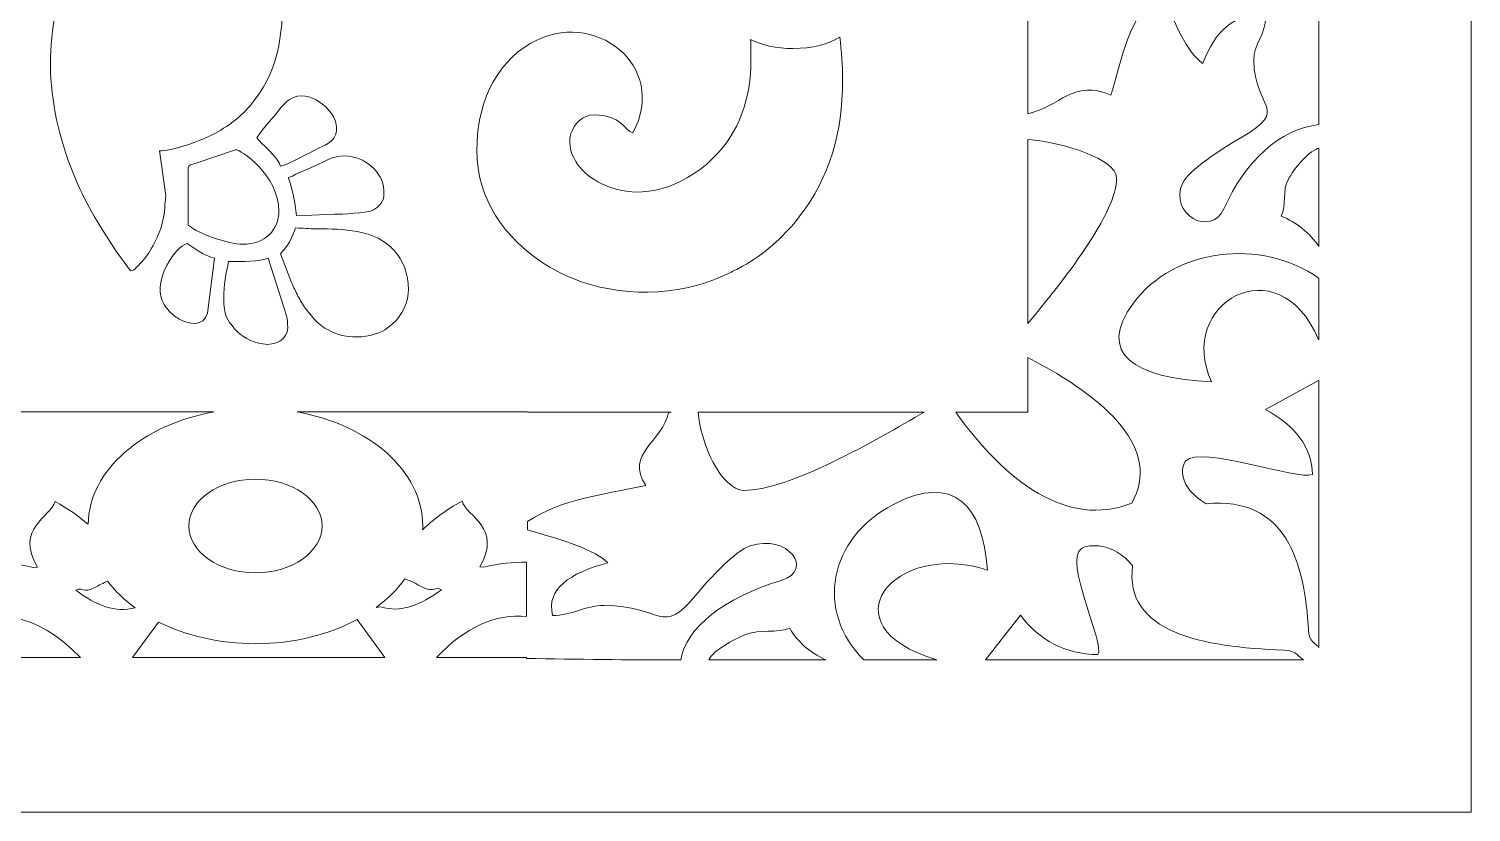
# Model space of a CAD drawing. Header units: centimetres. Extents: x -11.7 to 11.7, y -11.4 to 11.4.
# Drawn here: x 6.33 to 11.73, y -11.38 to -8.45 of the extents above; entities that cross this region are included whole.
import ezdxf

# ---------------------------------------------------------------- set-up
doc = ezdxf.new("R2010")
doc.units = ezdxf.units.CM
doc.header["$MEASUREMENT"] = 0
doc.layers.add('Layer 1', color=7, linetype='Continuous')

msp = doc.modelspace()

# ---------------------------------------------------------------- linework, layer by layer
at = {"layer": 'Layer 1', "lineweight": 9}
for points, knots in [([(0.34511, 11.38151), (0.34511, 11.38151), (11.72662, 11.38151), (11.72662, 11.38151), (11.72662, 11.38151), (11.72662, 11.38151), (11.72662, 11.38151), (11.72662, 11.38151), (11.72662, -11.38151), (11.72662, -11.38151), (11.72662, -11.38151), (11.72662, -11.38151), (11.72662, -11.38151), (11.72662, -11.38151), (0.34511, -11.38151), (0.34511, -11.38151), (0.34511, -11.38151), (0.34511, -11.38151), (0.34511, -11.38151), (0.34511, -11.38151), (0.34511, 11.38151), (0.34511, 11.38151)], [0, 0, 0, 0, 0.1428571, 0.1428571, 0.1428571, 0.2857143, 0.2857143, 0.2857143, 0.4285714, 0.4285714, 0.4285714, 0.5714286, 0.5714286, 0.5714286, 0.7142857, 0.7142857, 0.7142857, 0.8571429, 0.8571429, 0.8571429, 1, 1, 1, 1]), ([(6.82287, -8.90829), (6.87473, -8.90829), (6.98284, -8.86876), (7.02944, -8.84315), (7.02944, -8.84315), (7.02944, -8.84315), (7.02944, -8.84315), (7.09139, -8.80911), (7.13506, -8.77435), (7.17683, -8.72039), (7.17683, -8.72039), (7.17683, -8.72039), (7.17683, -8.72039), (7.27738, -8.59053), (7.28415, -8.44747), (7.28415, -8.29233), (7.28415, -8.29233), (7.28415, -8.29233), (7.28415, -8.29233), (7.27264, -8.29986), (7.26042, -8.31375), (7.24744, -8.32396), (7.24744, -8.32396), (7.24743, -8.32396), (7.24743, -8.32396), (7.13152, -8.41508), (7.05924, -8.40535), (6.92516, -8.33067), (6.92516, -8.33067), (6.92516, -8.33067), (6.92516, -8.33067), (6.84606, -8.28658), (6.75438, -8.23014), (6.66398, -8.30765), (6.66398, -8.30765), (6.66398, -8.30765), (6.66398, -8.30765), (6.64162, -8.32685), (6.60747, -8.36583), (6.6021, -8.36932), (6.6021, -8.36932), (6.6021, -8.36932), (6.6021, -8.36932), (6.6021, -8.26581), (6.69876, -8.13734), (6.76608, -8.0638), (6.76608, -8.0638), (6.76608, -8.0638), (6.76608, -8.0638), (6.77059, -8.0589), (6.77297, -8.05733), (6.77722, -8.0522), (6.77722, -8.0522), (6.77722, -8.0522), (6.77722, -8.0522), (6.81036, -8.01216), (6.87432, -7.94915), (6.89865, -7.91378), (6.89865, -7.91378), (6.89865, -7.91378), (6.89865, -7.91378), (6.8915, -7.90059), (6.80204, -7.75487), (6.78992, -7.74695), (6.78992, -7.74695), (6.78991, -7.74696), (6.78991, -7.74696), (6.78013, -7.75334), (6.77953, -7.75534), (6.77204, -7.76484), (6.77204, -7.76484), (6.77204, -7.76485), (6.77204, -7.76485), (6.75269, -7.78947), (6.71451, -7.82859), (6.68542, -7.86657), (6.68542, -7.86657), (6.68542, -7.86657), (6.68542, -7.86657), (6.67343, -7.88225), (6.6638, -7.89556), (6.65203, -7.91105), (6.65203, -7.91105), (6.65203, -7.91105), (6.65203, -7.91105), (6.60859, -7.96829), (6.55302, -8.0571), (6.52399, -8.12323), (6.52399, -8.12323), (6.52399, -8.12323), (6.52399, -8.12323), (6.52398, -8.12323), (6.48913, -8.20155), (6.48913, -8.20155), (6.48913, -8.20155), (6.48913, -8.20155), (6.48913, -8.20155), (6.3792, -8.47588), (6.39591, -8.75187), (6.51124, -9.01921), (6.51124, -9.01921), (6.51124, -9.01921), (6.51124, -9.01921), (6.55025, -9.10961), (6.60183, -9.19638), (6.65747, -9.27786), (6.65747, -9.27786), (6.65747, -9.27786), (6.65747, -9.27786), (6.65747, -9.27786), (6.71415, -9.35742), (6.71415, -9.35742), (6.71415, -9.35742), (6.71415, -9.35742), (6.71415, -9.35742), (6.72779, -9.35632), (6.72794, -9.35242), (6.73643, -9.34383), (6.73643, -9.34383), (6.73643, -9.34383), (6.73643, -9.34383), (6.75544, -9.32465), (6.77334, -9.30508), (6.78769, -9.28146), (6.78769, -9.28146), (6.78769, -9.28146), (6.78769, -9.28146), (6.81766, -9.23223), (6.84174, -9.17314), (6.84261, -9.11038), (6.84261, -9.11038), (6.84261, -9.11038), (6.84261, -9.11038), (6.84289, -9.09275), (6.84614, -9.09069), (6.84614, -9.07511), (6.84614, -9.07511), (6.84614, -9.07511), (6.84614, -9.07511), (6.84614, -9.07511), (6.82287, -8.90829), (6.82287, -8.90829)], [0, 0, 0, 0, 0.0212766, 0.0212766, 0.0212766, 0.0425532, 0.0425532, 0.0425532, 0.0638298, 0.0638298, 0.0638298, 0.0851064, 0.0851064, 0.0851064, 0.106383, 0.106383, 0.106383, 0.1276596, 0.1276596, 0.1276596, 0.1489362, 0.1489362, 0.1489362, 0.1702128, 0.1702128, 0.1702128, 0.1914894, 0.1914894, 0.1914894, 0.212766, 0.212766, 0.212766, 0.2340426, 0.2340426, 0.2340426, 0.2553191, 0.2553191, 0.2553191, 0.2765957, 0.2765957, 0.2765957, 0.2978723, 0.2978723, 0.2978723, 0.3191489, 0.3191489, 0.3191489, 0.3404255, 0.3404255, 0.3404255, 0.3617021, 0.3617021, 0.3617021, 0.3829787, 0.3829787, 0.3829787, 0.4042553, 0.4042553, 0.4042553, 0.4255319, 0.4255319, 0.4255319, 0.4468085, 0.4468085, 0.4468085, 0.4680851, 0.4680851, 0.4680851, 0.4893617, 0.4893617, 0.4893617, 0.5106383, 0.5106383, 0.5106383, 0.5319149, 0.5319149, 0.5319149, 0.5531915, 0.5531915, 0.5531915, 0.5744681, 0.5744681, 0.5744681, 0.5957447, 0.5957447, 0.5957447, 0.6170213, 0.6170213, 0.6170213, 0.6382979, 0.6382979, 0.6382979, 0.6595745, 0.6595745, 0.6595745, 0.6808511, 0.6808511, 0.6808511, 0.7021277, 0.7021277, 0.7021277, 0.7234043, 0.7234043, 0.7234043, 0.7446809, 0.7446809, 0.7446809, 0.7659574, 0.7659574, 0.7659574, 0.787234, 0.787234, 0.787234, 0.8085106, 0.8085106, 0.8085106, 0.8297872, 0.8297872, 0.8297872, 0.8510638, 0.8510638, 0.8510638, 0.8723404, 0.8723404, 0.8723404, 0.893617, 0.893617, 0.893617, 0.9148936, 0.9148936, 0.9148936, 0.9361702, 0.9361702, 0.9361702, 0.9574468, 0.9574468, 0.9574468, 0.9787234, 0.9787234, 0.9787234, 1, 1, 1, 1]), ([(11.15754, -8.28155), (11.15754, -8.28155), (11.15754, -8.81002), (11.15754, -8.81002), (11.15754, -8.81002), (11.15754, -8.81002), (11.15754, -8.81002), (11.01134, -8.82764), (10.88218, -8.94474), (10.80246, -9.12515), (10.80246, -9.12515), (10.80245, -9.12515), (10.80245, -9.12515), (10.75501, -9.2325), (10.59385, -9.14535), (10.64814, -9.02795), (10.64814, -9.02795), (10.64814, -9.02795), (10.64814, -9.02795), (10.66979, -8.98114), (10.7934, -8.90126), (10.86938, -8.85678), (10.86938, -8.85678), (10.86938, -8.85678), (10.86938, -8.85678), (11.05282, -8.74938), (10.91538, -8.75396), (10.91407, -8.56992), (10.91407, -8.56992), (10.91407, -8.56992), (10.91407, -8.56992), (10.91363, -8.50829), (10.95921, -8.46983), (10.95876, -8.40819), (10.95876, -8.40819), (10.95876, -8.40819), (10.95876, -8.40819), (10.83914, -8.38793), (10.77124, -8.46081), (10.72336, -8.5812), (10.72336, -8.5812), (10.72336, -8.5812), (10.72336, -8.5812), (10.66525, -8.54157), (10.6152, -8.42799), (10.56655, -8.30155), (10.56655, -8.30155), (10.56655, -8.30155), (10.56655, -8.30155), (10.44143, -8.42058), (10.4245, -8.54921), (10.37965, -8.7003), (10.37965, -8.7003), (10.37965, -8.7003), (10.37965, -8.7003), (10.24064, -8.63783), (10.18957, -8.74363), (10.06893, -8.76943), (10.06893, -8.76943), (10.06893, -8.76943), (10.06893, -8.76943), (10.06893, -8.76943), (10.06893, -8.2844), (10.06893, -8.2844), (10.06893, -8.2844), (10.06893, -8.2844), (10.06893, -8.2844), (10.06893, -8.2844), (10.06768, -8.2844), (10.06768, -8.2844), (10.06768, -8.2844), (10.06768, -8.2844), (10.06768, -8.2844), (10.06768, -8.2844), (10.06768, -8.049), (10.06768, -8.049), (10.06768, -8.049), (10.06768, -8.049), (10.06768, -8.049), (10.34565, -8.01107), (10.50266, -8.09401), (10.5764, -8.26016), (10.5764, -8.26016), (10.5764, -8.26016), (10.5764, -8.26016), (10.6263, -8.25661), (10.65867, -8.18178), (10.65783, -8.07069), (10.65783, -8.07069), (10.65783, -8.07069), (10.65783, -8.07069), (10.65746, -8.02256), (10.78129, -8.06324), (10.80953, -8.07135), (10.80953, -8.07135), (10.80953, -8.07135), (10.80953, -8.07135), (10.88588, -8.09327), (10.9513, -8.11637), (10.98698, -8.0619), (10.98698, -8.0619), (10.98698, -8.0619), (10.98698, -8.0619), (10.99313, -8.05251), (10.96851, -8.03207), (10.93086, -7.99859), (10.93086, -7.99859), (10.93086, -7.99859), (10.93086, -7.99859), (10.92177, -7.99051), (10.79441, -7.85669), (10.81173, -7.85391), (10.81173, -7.85391), (10.81173, -7.85391), (10.81173, -7.85391), (10.81884, -7.85277), (10.86504, -7.84657), (10.87197, -7.84529), (10.87197, -7.84529), (10.87197, -7.84529), (10.87197, -7.84529), (10.98349, -7.8247), (11.08416, -7.78428), (11.15629, -7.72623), (11.15629, -7.72623), (11.15629, -7.72623), (11.15629, -7.72623), (11.15629, -7.72623), (11.15629, -8.28155), (11.15629, -8.28155), (11.15629, -8.28155), (11.15629, -8.28155), (11.15629, -8.28155), (11.15629, -8.28155), (11.15754, -8.28155), (11.15754, -8.28155)], [0, 0, 0, 0, 0.0222222, 0.0222222, 0.0222222, 0.0444444, 0.0444444, 0.0444444, 0.0666667, 0.0666667, 0.0666667, 0.0888889, 0.0888889, 0.0888889, 0.1111111, 0.1111111, 0.1111111, 0.1333333, 0.1333333, 0.1333333, 0.1555556, 0.1555556, 0.1555556, 0.1777778, 0.1777778, 0.1777778, 0.2, 0.2, 0.2, 0.2222222, 0.2222222, 0.2222222, 0.2444444, 0.2444444, 0.2444444, 0.2666667, 0.2666667, 0.2666667, 0.2888889, 0.2888889, 0.2888889, 0.3111111, 0.3111111, 0.3111111, 0.3333333, 0.3333333, 0.3333333, 0.3555556, 0.3555556, 0.3555556, 0.3777778, 0.3777778, 0.3777778, 0.4, 0.4, 0.4, 0.4222222, 0.4222222, 0.4222222, 0.4444444, 0.4444444, 0.4444444, 0.4666667, 0.4666667, 0.4666667, 0.4888889, 0.4888889, 0.4888889, 0.5111111, 0.5111111, 0.5111111, 0.5333333, 0.5333333, 0.5333333, 0.5555556, 0.5555556, 0.5555556, 0.5777778, 0.5777778, 0.5777778, 0.6, 0.6, 0.6, 0.6222222, 0.6222222, 0.6222222, 0.6444444, 0.6444444, 0.6444444, 0.6666667, 0.6666667, 0.6666667, 0.6888889, 0.6888889, 0.6888889, 0.7111111, 0.7111111, 0.7111111, 0.7333333, 0.7333333, 0.7333333, 0.7555556, 0.7555556, 0.7555556, 0.7777778, 0.7777778, 0.7777778, 0.8, 0.8, 0.8, 0.8222222, 0.8222222, 0.8222222, 0.8444444, 0.8444444, 0.8444444, 0.8666667, 0.8666667, 0.8666667, 0.8888889, 0.8888889, 0.8888889, 0.9111111, 0.9111111, 0.9111111, 0.9333333, 0.9333333, 0.9333333, 0.9555556, 0.9555556, 0.9555556, 0.9777778, 0.9777778, 0.9777778, 1, 1, 1, 1]), ([(9.37638, -8.64523), (9.37638, -8.5895), (9.37287, -8.53527), (9.36603, -8.48245), (9.36603, -8.48245), (9.36603, -8.48245), (9.36603, -8.48245), (9.32589, -8.50862), (9.26246, -8.52551), (9.19107, -8.52551), (9.19107, -8.52551), (9.19107, -8.52551), (9.19107, -8.52551), (9.1289, -8.52551), (9.07276, -8.5127), (9.03279, -8.49211), (9.03279, -8.49211), (9.03279, -8.49211), (9.03279, -8.49211), (9.03348, -8.51532), (9.03371, -8.54029), (9.03371, -8.56822), (9.03371, -8.56822), (9.03371, -8.56823), (9.03371, -8.56823), (9.03371, -8.71008), (8.99126, -8.8395), (8.89286, -8.93476), (8.89286, -8.93476), (8.89285, -8.93476), (8.89285, -8.93476), (8.88295, -8.94441), (8.87334, -8.95511), (8.86288, -8.9633), (8.86288, -8.9633), (8.86288, -8.9633), (8.86288, -8.9633), (8.74966, -9.05209), (8.61162, -9.09699), (8.47356, -9.03022), (8.47356, -9.03022), (8.47356, -9.03022), (8.47356, -9.03022), (8.443, -9.01542), (8.40578, -8.98742), (8.38721, -8.96032), (8.38721, -8.96032), (8.3872, -8.96032), (8.3872, -8.96032), (8.36658, -8.93018), (8.34673, -8.88831), (8.361, -8.84357), (8.361, -8.84357), (8.361, -8.84357), (8.361, -8.84357), (8.37244, -8.80777), (8.40473, -8.77355), (8.44722, -8.77355), (8.44722, -8.77355), (8.44722, -8.77355), (8.44722, -8.77355), (8.5518, -8.77355), (8.56, -8.83255), (8.5922, -8.84092), (8.5922, -8.84092), (8.5922, -8.84092), (8.5922, -8.84092), (8.72852, -8.59014), (8.446, -8.37057), (8.21137, -8.5054), (8.21137, -8.5054), (8.21136, -8.5054), (8.21136, -8.5054), (8.06849, -8.58753), (8.00901, -8.74566), (8.00901, -8.90508), (8.00901, -8.90508), (8.00901, -8.90508), (8.00901, -8.90508), (8.00901, -9.09037), (8.11378, -9.23284), (8.25674, -9.32795), (8.25674, -9.32795), (8.25674, -9.32796), (8.25674, -9.32796), (8.28895, -9.34937), (8.32772, -9.36921), (8.36621, -9.38496), (8.36621, -9.38496), (8.36621, -9.38496), (8.36621, -9.38496), (8.54241, -9.45705), (8.75873, -9.45355), (8.93049, -9.37562), (8.93049, -9.37562), (8.93049, -9.37562), (8.93049, -9.37562), (8.95024, -9.36667), (8.96918, -9.35718), (8.98762, -9.34784), (8.98762, -9.34784), (8.98762, -9.34784), (8.98762, -9.34784), (9.0689, -9.30673), (9.13867, -9.24411), (9.19746, -9.17679), (9.19746, -9.17679), (9.19746, -9.17679), (9.19746, -9.17679), (9.20438, -9.16889), (9.20937, -9.16142), (9.21587, -9.15302), (9.21587, -9.15302), (9.21587, -9.15302), (9.21587, -9.15302), (9.329, -9.00632), (9.37638, -8.84066), (9.37638, -8.64523)], [0, 0, 0, 0, 0.025641, 0.025641, 0.025641, 0.0512821, 0.0512821, 0.0512821, 0.0769231, 0.0769231, 0.0769231, 0.1025641, 0.1025641, 0.1025641, 0.1282051, 0.1282051, 0.1282051, 0.1538462, 0.1538462, 0.1538462, 0.1794872, 0.1794872, 0.1794872, 0.2051282, 0.2051282, 0.2051282, 0.2307692, 0.2307692, 0.2307692, 0.2564103, 0.2564103, 0.2564103, 0.2820513, 0.2820513, 0.2820513, 0.3076923, 0.3076923, 0.3076923, 0.3333333, 0.3333333, 0.3333333, 0.3589744, 0.3589744, 0.3589744, 0.3846154, 0.3846154, 0.3846154, 0.4102564, 0.4102564, 0.4102564, 0.4358974, 0.4358974, 0.4358974, 0.4615385, 0.4615385, 0.4615385, 0.4871795, 0.4871795, 0.4871795, 0.5128205, 0.5128205, 0.5128205, 0.5384615, 0.5384615, 0.5384615, 0.5641026, 0.5641026, 0.5641026, 0.5897436, 0.5897436, 0.5897436, 0.6153846, 0.6153846, 0.6153846, 0.6410256, 0.6410256, 0.6410256, 0.6666667, 0.6666667, 0.6666667, 0.6923077, 0.6923077, 0.6923077, 0.7179487, 0.7179487, 0.7179487, 0.7435897, 0.7435897, 0.7435897, 0.7692308, 0.7692308, 0.7692308, 0.7948718, 0.7948718, 0.7948718, 0.8205128, 0.8205128, 0.8205128, 0.8461538, 0.8461538, 0.8461538, 0.8717949, 0.8717949, 0.8717949, 0.8974359, 0.8974359, 0.8974359, 0.9230769, 0.9230769, 0.9230769, 0.9487179, 0.9487179, 0.9487179, 0.974359, 0.974359, 0.974359, 1, 1, 1, 1]), ([(7.35469, -8.7027), (7.30687, -8.7027), (7.2882, -8.73405), (7.25862, -8.76962), (7.25862, -8.76962), (7.25861, -8.76962), (7.25861, -8.76962), (7.24681, -8.78385), (7.18974, -8.8485), (7.18659, -8.85989), (7.18659, -8.85989), (7.18659, -8.85989), (7.18659, -8.85989), (7.19841, -8.87703), (7.26783, -8.93345), (7.27556, -8.96576), (7.27556, -8.96576), (7.27556, -8.96576), (7.27556, -8.96576), (7.29443, -8.96424), (7.40241, -8.90557), (7.42822, -8.89305), (7.42822, -8.89305), (7.42822, -8.89305), (7.42822, -8.89305), (7.44823, -8.88336), (7.46249, -8.87859), (7.47406, -8.86068), (7.47406, -8.86068), (7.47406, -8.86068), (7.47406, -8.86068), (7.51714, -8.79404), (7.42228, -8.7027), (7.35463, -8.7027), (7.35463, -8.7027), (7.35463, -8.7027), (7.35463, -8.7027), (7.35463, -8.7027), (7.35469, -8.7027), (7.35469, -8.7027)], [0, 0, 0, 0, 0.0769231, 0.0769231, 0.0769231, 0.1538462, 0.1538462, 0.1538462, 0.2307692, 0.2307692, 0.2307692, 0.3076923, 0.3076923, 0.3076923, 0.3846154, 0.3846154, 0.3846154, 0.4615385, 0.4615385, 0.4615385, 0.5384615, 0.5384615, 0.5384615, 0.6153846, 0.6153846, 0.6153846, 0.6923077, 0.6923077, 0.6923077, 0.7692308, 0.7692308, 0.7692308, 0.8461538, 0.8461538, 0.8461538, 0.9230769, 0.9230769, 0.9230769, 1, 1, 1, 1]), ([(10.06893, -9.55394), (10.19505, -9.4029), (10.40568, -9.13824), (10.4008, -9.00844), (10.4008, -9.00844), (10.4008, -9.00844), (10.4008, -9.00844), (10.39821, -8.93952), (10.2054, -8.87655), (10.06893, -8.86633), (10.06893, -8.86633), (10.06893, -8.86633), (10.06893, -8.86633), (10.06893, -8.86633), (10.06893, -9.55394), (10.06893, -9.55394)], [0, 0, 0, 0, 0.2, 0.2, 0.2, 0.4, 0.4, 0.4, 0.6, 0.6, 0.6, 0.8, 0.8, 0.8, 1, 1, 1, 1]), ([(7.26902, -9.13259), (7.26902, -9.00081), (7.12541, -8.90056), (7.10619, -8.90404), (7.10619, -8.90404), (7.10619, -8.90404), (7.10619, -8.90404), (7.10619, -8.90404), (6.95553, -8.9557), (6.95553, -8.9557), (6.95553, -8.9557), (6.95553, -8.9557), (6.95553, -8.9557), (6.94515, -8.95892), (6.9296, -8.96082), (6.9296, -8.97218), (6.9296, -8.97218), (6.9296, -8.97218), (6.9296, -8.97218), (6.9296, -8.97218), (6.92963, -9.18071), (6.92963, -9.18071), (6.92963, -9.18071), (6.92963, -9.18071), (6.92963, -9.18071), (6.92963, -9.19005), (6.9312, -9.18619), (6.93604, -9.19049), (6.93604, -9.19049), (6.93604, -9.1905), (6.93604, -9.1905), (6.96328, -9.21482), (7.07968, -9.2577), (7.13387, -9.2577), (7.13387, -9.2577), (7.13387, -9.2577), (7.13387, -9.2577), (7.21711, -9.25771), (7.26898, -9.2047), (7.26898, -9.13259), (7.26898, -9.13259), (7.26898, -9.13259), (7.26898, -9.13259), (7.26898, -9.13259), (7.26902, -9.13259), (7.26902, -9.13259)], [0, 0, 0, 0, 0.0666667, 0.0666667, 0.0666667, 0.1333333, 0.1333333, 0.1333333, 0.2, 0.2, 0.2, 0.2666667, 0.2666667, 0.2666667, 0.3333333, 0.3333333, 0.3333333, 0.4, 0.4, 0.4, 0.4666667, 0.4666667, 0.4666667, 0.5333333, 0.5333333, 0.5333333, 0.6, 0.6, 0.6, 0.6666667, 0.6666667, 0.6666667, 0.7333333, 0.7333333, 0.7333333, 0.8, 0.8, 0.8, 0.8666667, 0.8666667, 0.8666667, 0.9333333, 0.9333333, 0.9333333, 1, 1, 1, 1]), ([(7.66109, -9.07805), (7.66109, -9.07805), (7.66109, -9.0556), (7.66109, -9.0556), (7.66109, -9.0556), (7.66109, -9.0556), (7.66109, -9.0556), (7.66109, -8.98873), (7.58754, -8.92727), (7.51609, -8.92727), (7.51609, -8.92727), (7.51608, -8.92727), (7.51608, -8.92727), (7.47006, -8.92727), (7.43909, -8.94876), (7.4073, -8.96252), (7.4073, -8.96252), (7.4073, -8.96252), (7.4073, -8.96252), (7.4073, -8.96252), (7.3327, -8.9957), (7.3327, -8.9957), (7.3327, -8.9957), (7.3327, -8.9957), (7.3327, -8.9957), (7.32205, -9.00055), (7.31673, -9.00486), (7.30521, -9.00747), (7.30521, -9.00747), (7.30521, -9.00747), (7.30521, -9.00747), (7.30644, -9.02129), (7.3275, -9.06568), (7.33487, -9.15184), (7.33487, -9.15184), (7.33487, -9.15184), (7.33487, -9.15184), (7.33487, -9.15184), (7.47661, -9.14544), (7.47661, -9.14544), (7.47661, -9.14544), (7.47661, -9.14544), (7.47661, -9.14544), (7.50322, -9.14564), (7.59677, -9.14001), (7.61498, -9.13263), (7.61498, -9.13263), (7.61498, -9.13263), (7.61498, -9.13263), (7.63347, -9.12516), (7.66105, -9.10174), (7.66105, -9.07805), (7.66105, -9.07805), (7.66105, -9.07805), (7.66105, -9.07805), (7.66105, -9.07805), (7.66109, -9.07805), (7.66109, -9.07805)], [0, 0, 0, 0, 0.0526316, 0.0526316, 0.0526316, 0.1052632, 0.1052632, 0.1052632, 0.1578947, 0.1578947, 0.1578947, 0.2105263, 0.2105263, 0.2105263, 0.2631579, 0.2631579, 0.2631579, 0.3157895, 0.3157895, 0.3157895, 0.3684211, 0.3684211, 0.3684211, 0.4210526, 0.4210526, 0.4210526, 0.4736842, 0.4736842, 0.4736842, 0.5263158, 0.5263158, 0.5263158, 0.5789474, 0.5789474, 0.5789474, 0.6315789, 0.6315789, 0.6315789, 0.6842105, 0.6842105, 0.6842105, 0.7368421, 0.7368421, 0.7368421, 0.7894737, 0.7894737, 0.7894737, 0.8421053, 0.8421053, 0.8421053, 0.8947368, 0.8947368, 0.8947368, 0.9473684, 0.9473684, 0.9473684, 1, 1, 1, 1]), ([(11.15754, -8.89831), (11.15754, -8.89831), (11.15754, -9.26625), (11.15754, -9.26625), (11.15754, -9.26625), (11.15754, -9.26625), (11.15754, -9.26625), (11.12174, -9.2138), (11.07456, -9.17568), (11.01583, -9.15211), (11.01583, -9.15211), (11.01583, -9.15211), (11.01583, -9.15211), (11.03825, -9.11078), (11.0196, -9.05785), (11.04201, -9.01653), (11.04201, -9.01653), (11.04201, -9.01653), (11.04201, -9.01653), (11.06523, -8.97372), (11.1144, -8.91349), (11.15274, -8.89968), (11.15274, -8.89968), (11.15274, -8.89968), (11.15274, -8.89968), (11.15274, -8.89968), (11.15754, -8.89831), (11.15754, -8.89831)], [0, 0, 0, 0, 0.1111111, 0.1111111, 0.1111111, 0.2222222, 0.2222222, 0.2222222, 0.3333333, 0.3333333, 0.3333333, 0.4444444, 0.4444444, 0.4444444, 0.5555556, 0.5555556, 0.5555556, 0.6666667, 0.6666667, 0.6666667, 0.7777778, 0.7777778, 0.7777778, 0.8888889, 0.8888889, 0.8888889, 1, 1, 1, 1]), ([(7.75332, -9.42774), (7.75332, -9.30696), (7.67518, -9.22927), (7.56183, -9.20995), (7.56183, -9.20995), (7.56183, -9.20995), (7.56183, -9.20995), (7.50923, -9.201), (7.46487, -9.1999), (7.41064, -9.19995), (7.41064, -9.19995), (7.41064, -9.19996), (7.41064, -9.19996), (7.37952, -9.2), (7.36172, -9.19675), (7.33157, -9.19675), (7.33157, -9.19675), (7.33157, -9.19675), (7.33157, -9.19675), (7.31689, -9.2266), (7.3191, -9.24069), (7.29309, -9.27157), (7.29309, -9.27157), (7.29309, -9.27157), (7.29309, -9.27157), (7.28719, -9.27861), (7.27989, -9.28669), (7.27556, -9.29299), (7.27556, -9.29299), (7.27556, -9.29299), (7.27556, -9.29299), (7.27556, -9.29299), (7.31624, -9.40099), (7.31624, -9.40099), (7.31624, -9.40099), (7.31624, -9.40099), (7.31624, -9.40099), (7.32527, -9.41931), (7.33095, -9.43335), (7.34031, -9.4513), (7.34031, -9.4513), (7.34031, -9.4513), (7.34031, -9.4513), (7.34836, -9.46669), (7.35897, -9.48367), (7.3684, -9.49773), (7.3684, -9.49773), (7.3684, -9.49773), (7.3684, -9.49773), (7.3684, -9.49773), (7.40157, -9.53926), (7.40157, -9.53926), (7.40157, -9.53926), (7.40157, -9.53926), (7.40157, -9.53926), (7.46137, -9.60212), (7.55873, -9.62089), (7.64185, -9.58869), (7.64185, -9.58869), (7.64185, -9.58869), (7.64185, -9.58869), (7.70428, -9.56452), (7.75331, -9.49481), (7.75331, -9.42773), (7.75331, -9.42773), (7.75331, -9.42773), (7.75331, -9.42773), (7.75331, -9.42773), (7.75332, -9.42774), (7.75332, -9.42774)], [0, 0, 0, 0, 0.0434783, 0.0434783, 0.0434783, 0.0869565, 0.0869565, 0.0869565, 0.1304348, 0.1304348, 0.1304348, 0.173913, 0.173913, 0.173913, 0.2173913, 0.2173913, 0.2173913, 0.2608696, 0.2608696, 0.2608696, 0.3043478, 0.3043478, 0.3043478, 0.3478261, 0.3478261, 0.3478261, 0.3913043, 0.3913043, 0.3913043, 0.4347826, 0.4347826, 0.4347826, 0.4782609, 0.4782609, 0.4782609, 0.5217391, 0.5217391, 0.5217391, 0.5652174, 0.5652174, 0.5652174, 0.6086957, 0.6086957, 0.6086957, 0.6521739, 0.6521739, 0.6521739, 0.6956522, 0.6956522, 0.6956522, 0.7391304, 0.7391304, 0.7391304, 0.7826087, 0.7826087, 0.7826087, 0.826087, 0.826087, 0.826087, 0.8695652, 0.8695652, 0.8695652, 0.9130435, 0.9130435, 0.9130435, 0.9565217, 0.9565217, 0.9565217, 1, 1, 1, 1]), ([(7.02846, -9.30904), (6.98216, -9.29852), (6.95572, -9.27367), (6.92631, -9.25449), (6.92631, -9.25449), (6.92631, -9.25449), (6.92631, -9.25449), (6.88177, -9.26608), (6.80073, -9.38511), (6.83267, -9.46756), (6.83267, -9.46756), (6.83267, -9.46756), (6.83267, -9.46756), (6.838, -9.48132), (6.84914, -9.49669), (6.85804, -9.50703), (6.85804, -9.50703), (6.85804, -9.50703), (6.85804, -9.50703), (6.8653, -9.5154), (6.88417, -9.53005), (6.89428, -9.53591), (6.89428, -9.53591), (6.89428, -9.53591), (6.89428, -9.53591), (6.93265, -9.55821), (6.98744, -9.56747), (7.00264, -9.5149), (7.00264, -9.5149), (7.00264, -9.5149), (7.00264, -9.5149), (7.00264, -9.5149), (7.02846, -9.30904), (7.02846, -9.30904)], [0, 0, 0, 0, 0.0909091, 0.0909091, 0.0909091, 0.1818182, 0.1818182, 0.1818182, 0.2727273, 0.2727273, 0.2727273, 0.3636364, 0.3636364, 0.3636364, 0.4545455, 0.4545455, 0.4545455, 0.5454545, 0.5454545, 0.5454545, 0.6363636, 0.6363636, 0.6363636, 0.7272727, 0.7272727, 0.7272727, 0.8181818, 0.8181818, 0.8181818, 0.9090909, 0.9090909, 0.9090909, 1, 1, 1, 1]), ([(11.15754, -9.385), (11.15754, -9.385), (11.15754, -9.61406), (11.15754, -9.61406), (11.15754, -9.61406), (11.15754, -9.61406), (11.15754, -9.61406), (11.15754, -9.61406), (11.15558, -9.61372), (11.15558, -9.61372), (11.15558, -9.61372), (11.15558, -9.61372), (11.15558, -9.61372), (11.00668, -9.2565), (10.61916, -9.4802), (10.75628, -9.77253), (10.75628, -9.77253), (10.75628, -9.77253), (10.75628, -9.77253), (10.46499, -9.75787), (10.32466, -9.66605), (10.4637, -9.47749), (10.4637, -9.47749), (10.4637, -9.47749), (10.4637, -9.47749), (10.61419, -9.2734), (10.9417, -9.23128), (11.15754, -9.385)], [0, 0, 0, 0, 0.1111111, 0.1111111, 0.1111111, 0.2222222, 0.2222222, 0.2222222, 0.3333333, 0.3333333, 0.3333333, 0.4444444, 0.4444444, 0.4444444, 0.5555556, 0.5555556, 0.5555556, 0.6666667, 0.6666667, 0.6666667, 0.7777778, 0.7777778, 0.7777778, 0.8888889, 0.8888889, 0.8888889, 1, 1, 1, 1]), ([(7.30197, -9.56889), (7.30197, -9.53032), (7.29713, -9.52663), (7.28733, -9.49326), (7.28733, -9.49326), (7.28733, -9.49326), (7.28733, -9.49326), (7.28733, -9.49326), (7.22947, -9.30904), (7.22947, -9.30904), (7.22947, -9.30904), (7.22947, -9.30904), (7.22947, -9.30904), (7.19713, -9.32414), (7.13038, -9.32187), (7.08116, -9.32187), (7.08116, -9.32187), (7.08116, -9.32187), (7.08116, -9.32187), (7.07128, -9.36325), (7.0632, -9.41251), (7.0632, -9.45981), (7.0632, -9.45981), (7.0632, -9.45981), (7.0632, -9.45981), (7.0632, -9.52274), (7.07283, -9.53808), (7.10463, -9.57492), (7.10463, -9.57492), (7.10463, -9.57492), (7.10463, -9.57492), (7.12943, -9.60363), (7.1628, -9.62249), (7.20917, -9.63041), (7.20917, -9.63041), (7.20917, -9.63041), (7.20917, -9.63041), (7.25535, -9.6383), (7.30191, -9.61484), (7.30191, -9.56889), (7.30191, -9.56889), (7.30191, -9.56889), (7.30191, -9.56889), (7.30191, -9.56889), (7.30197, -9.56889), (7.30197, -9.56889)], [0, 0, 0, 0, 0.0666667, 0.0666667, 0.0666667, 0.1333333, 0.1333333, 0.1333333, 0.2, 0.2, 0.2, 0.2666667, 0.2666667, 0.2666667, 0.3333333, 0.3333333, 0.3333333, 0.4, 0.4, 0.4, 0.4666667, 0.4666667, 0.4666667, 0.5333333, 0.5333333, 0.5333333, 0.6, 0.6, 0.6, 0.6666667, 0.6666667, 0.6666667, 0.7333333, 0.7333333, 0.7333333, 0.8, 0.8, 0.8, 0.8666667, 0.8666667, 0.8666667, 0.9333333, 0.9333333, 0.9333333, 1, 1, 1, 1]), ([(9.79954, -9.88564), (9.9869, -10.14714), (10.21766, -10.32092), (10.45754, -10.22577), (10.45754, -10.22577), (10.45754, -10.22577), (10.45754, -10.22577), (10.45754, -10.22577), (10.45752, -10.22576), (10.45752, -10.22576), (10.45752, -10.22576), (10.45752, -10.22576), (10.45752, -10.22576), (10.5697, -10.02779), (10.37169, -9.83721), (10.06893, -9.68134), (10.06893, -9.68134), (10.06893, -9.68134), (10.06893, -9.68134), (10.06893, -9.68134), (10.06893, -9.88564), (10.06893, -9.88564), (10.06893, -9.88564), (10.06893, -9.88564), (10.06893, -9.88564), (10.06893, -9.88564), (9.79954, -9.88564), (9.79954, -9.88564)], [0, 0, 0, 0, 0.1111111, 0.1111111, 0.1111111, 0.2222222, 0.2222222, 0.2222222, 0.3333333, 0.3333333, 0.3333333, 0.4444444, 0.4444444, 0.4444444, 0.5555556, 0.5555556, 0.5555556, 0.6666667, 0.6666667, 0.6666667, 0.7777778, 0.7777778, 0.7777778, 0.8888889, 0.8888889, 0.8888889, 1, 1, 1, 1]), ([(11.15754, -9.76675), (11.15754, -9.76675), (11.15754, -10.76534), (11.15754, -10.76534), (11.15754, -10.76534), (11.15754, -10.76534), (11.15754, -10.76534), (11.14825, -10.75165), (11.12007, -10.74471), (11.11803, -10.70199), (11.11803, -10.70199), (11.11802, -10.70199), (11.11802, -10.70199), (11.10588, -10.4475), (11.03434, -10.1997), (10.73646, -10.22808), (10.73646, -10.22808), (10.73646, -10.22808), (10.73646, -10.22808), (10.62953, -10.16607), (10.64069, -10.08905), (10.65997, -10.0675), (10.65997, -10.0675), (10.65997, -10.0675), (10.65997, -10.0675), (10.71226, -10.00903), (11.08298, -10.1417), (11.13292, -10.11912), (11.13292, -10.11912), (11.13292, -10.11912), (11.13292, -10.11912), (11.13143, -10.01543), (11.06832, -9.93611), (10.95734, -9.8757), (10.95734, -9.8757), (10.95734, -9.8757), (10.95734, -9.87569), (10.95734, -9.87569), (11.15557, -9.76674), (11.15557, -9.76674), (11.15557, -9.76674), (11.15557, -9.76674), (11.15557, -9.76674), (11.15557, -9.76674), (11.15754, -9.76675), (11.15754, -9.76675)], [0, 0, 0, 0, 0.0666667, 0.0666667, 0.0666667, 0.1333333, 0.1333333, 0.1333333, 0.2, 0.2, 0.2, 0.2666667, 0.2666667, 0.2666667, 0.3333333, 0.3333333, 0.3333333, 0.4, 0.4, 0.4, 0.4666667, 0.4666667, 0.4666667, 0.5333333, 0.5333333, 0.5333333, 0.6, 0.6, 0.6, 0.6666667, 0.6666667, 0.6666667, 0.7333333, 0.7333333, 0.7333333, 0.8, 0.8, 0.8, 0.8666667, 0.8666667, 0.8666667, 0.9333333, 0.9333333, 0.9333333, 1, 1, 1, 1]), ([(7.02547, -9.88462), (7.02547, -9.88462), (5.37101, -9.88462), (5.37101, -9.88462), (5.37101, -9.88462), (5.37101, -9.88462), (5.37101, -9.88462), (5.45668, -9.94548), (5.51632, -10.03043), (5.54671, -10.12454), (5.54671, -10.12454), (5.54671, -10.12454), (5.54671, -10.12454), (5.54859, -10.13039), (5.55775, -10.16938), (5.55943, -10.17537), (5.55943, -10.17537), (5.55943, -10.17537), (5.55943, -10.17537), (5.56353, -10.18999), (5.761, -10.08252), (5.77292, -10.07485), (5.77292, -10.07485), (5.77292, -10.07485), (5.77292, -10.07485), (5.82233, -10.04307), (5.85249, -10.02229), (5.86635, -10.02748), (5.86635, -10.02748), (5.86635, -10.02748), (5.86635, -10.02748), (5.94673, -10.0576), (5.91264, -10.1128), (5.8803, -10.17723), (5.8803, -10.17723), (5.8803, -10.17723), (5.8803, -10.17723), (5.86833, -10.20106), (5.80829, -10.30555), (5.87932, -10.30524), (5.87932, -10.30524), (5.87932, -10.30524), (5.87932, -10.30524), (6.04324, -10.30454), (6.15368, -10.33185), (6.15891, -10.37396), (6.15891, -10.37396), (6.15891, -10.37396), (6.15891, -10.37396), (5.91373, -10.43619), (5.79134, -10.56868), (5.84732, -10.80325), (5.84732, -10.80325), (5.84732, -10.80325), (5.84732, -10.80325), (5.84732, -10.80325), (6.52671, -10.80325), (6.52671, -10.80325), (6.52671, -10.80325), (6.52671, -10.80325), (6.52671, -10.80325), (6.36387, -10.63348), (6.18935, -10.60077), (6.00134, -10.72635), (6.00134, -10.72635), (6.00133, -10.72635), (6.00133, -10.72635), (5.81284, -10.55923), (6.0481, -10.39215), (6.35105, -10.46707), (6.35105, -10.46707), (6.35105, -10.46707), (6.35105, -10.46707), (6.35105, -10.46707), (6.36648, -10.46559), (6.36648, -10.46559), (6.36648, -10.46559), (6.36648, -10.46559), (6.36648, -10.46559), (6.28009, -10.31838), (6.41642, -10.2779), (6.43228, -10.21981), (6.43228, -10.21981), (6.43228, -10.21981), (6.43228, -10.21981), (6.48123, -10.24666), (6.52143, -10.2752), (6.55583, -10.30503), (6.55583, -10.30503), (6.55583, -10.30503), (6.55583, -10.30503), (6.55975, -10.10243), (6.75807, -9.93288), (7.02547, -9.88462)], [0, 0, 0, 0, 0.0322581, 0.0322581, 0.0322581, 0.0645161, 0.0645161, 0.0645161, 0.0967742, 0.0967742, 0.0967742, 0.1290323, 0.1290323, 0.1290323, 0.1612903, 0.1612903, 0.1612903, 0.1935484, 0.1935484, 0.1935484, 0.2258065, 0.2258065, 0.2258065, 0.2580645, 0.2580645, 0.2580645, 0.2903226, 0.2903226, 0.2903226, 0.3225806, 0.3225806, 0.3225806, 0.3548387, 0.3548387, 0.3548387, 0.3870968, 0.3870968, 0.3870968, 0.4193548, 0.4193548, 0.4193548, 0.4516129, 0.4516129, 0.4516129, 0.483871, 0.483871, 0.483871, 0.516129, 0.516129, 0.516129, 0.5483871, 0.5483871, 0.5483871, 0.5806452, 0.5806452, 0.5806452, 0.6129032, 0.6129032, 0.6129032, 0.6451613, 0.6451613, 0.6451613, 0.6774194, 0.6774194, 0.6774194, 0.7096774, 0.7096774, 0.7096774, 0.7419355, 0.7419355, 0.7419355, 0.7741935, 0.7741935, 0.7741935, 0.8064516, 0.8064516, 0.8064516, 0.8387097, 0.8387097, 0.8387097, 0.8709677, 0.8709677, 0.8709677, 0.9032258, 0.9032258, 0.9032258, 0.9354839, 0.9354839, 0.9354839, 0.9677419, 0.9677419, 0.9677419, 1, 1, 1, 1]), ([(8.19531, -10.65028), (8.0774, -10.63775), (7.96507, -10.69073), (7.85782, -10.80325), (7.85782, -10.80325), (7.85782, -10.80325), (7.85782, -10.80325), (7.85782, -10.80325), (8.19531, -10.80325), (8.19531, -10.80325), (8.19531, -10.80325), (8.19531, -10.80325), (8.19531, -10.80325), (8.19531, -10.80325), (8.19531, -10.80692), (8.19531, -10.80692), (8.19531, -10.80692), (8.19531, -10.80692), (8.19531, -10.80692), (8.38377, -10.80947), (8.57298, -10.81237), (8.77127, -10.81237), (8.77127, -10.81237), (8.77127, -10.81237), (8.77127, -10.81237), (8.79257, -10.6899), (8.93199, -10.58173), (9.14668, -10.51492), (9.14668, -10.51492), (9.14668, -10.51492), (9.14668, -10.51492), (9.27461, -10.47512), (9.17076, -10.33988), (9.03085, -10.38543), (9.03085, -10.38543), (9.03085, -10.38543), (9.03085, -10.38543), (8.97506, -10.40359), (8.87986, -10.50733), (8.82686, -10.57108), (8.82686, -10.57108), (8.82686, -10.57108), (8.82686, -10.57108), (8.69886, -10.72501), (8.70433, -10.60969), (8.485, -10.60858), (8.485, -10.60858), (8.485, -10.60858), (8.485, -10.60858), (8.41154, -10.60821), (8.36572, -10.64645), (8.29227, -10.64608), (8.29227, -10.64608), (8.29227, -10.64608), (8.29227, -10.64608), (8.26812, -10.5457), (8.35497, -10.48873), (8.49844, -10.44856), (8.49844, -10.44856), (8.49844, -10.44856), (8.49844, -10.44856), (8.45469, -10.40338), (8.33531, -10.36401), (8.19817, -10.32601), (8.19817, -10.32601), (8.19817, -10.32601), (8.19817, -10.32601), (8.19817, -10.32601), (8.19817, -10.2943), (8.19817, -10.2943), (8.19817, -10.2943), (8.19817, -10.2943), (8.19817, -10.2943), (8.3308, -10.20968), (8.47419, -10.19488), (8.64038, -10.16014), (8.64038, -10.16014), (8.64038, -10.16013), (8.64038, -10.16013), (8.56293, -10.03879), (8.70255, -9.99731), (8.72602, -9.88687), (8.72602, -9.88687), (8.72602, -9.88687), (8.72602, -9.88687), (8.72602, -9.88686), (8.73552, -9.88564), (8.73552, -9.88564), (8.73552, -9.88564), (8.73552, -9.88564), (8.73552, -9.88564), (8.73552, -9.88564), (8.19817, -9.88564), (8.19817, -9.88564), (8.19817, -9.88564), (8.19817, -9.88564), (8.19817, -9.88564), (8.19817, -9.88564), (8.19817, -9.88462), (8.19817, -9.88462), (8.19817, -9.88462), (8.19817, -9.88462), (8.19817, -9.88462), (8.19817, -9.88462), (7.33717, -9.88462), (7.33717, -9.88462), (7.33717, -9.88462), (7.33717, -9.88462), (7.33717, -9.88462), (7.60725, -9.93337), (7.80688, -10.10584), (7.80688, -10.31113), (7.80688, -10.31113), (7.80688, -10.31113), (7.80688, -10.31113), (7.80688, -10.31578), (7.80675, -10.32039), (7.80654, -10.325), (7.80654, -10.325), (7.80654, -10.325), (7.80654, -10.325), (7.84598, -10.28725), (7.89325, -10.25133), (7.95399, -10.21801), (7.95399, -10.21801), (7.95399, -10.21801), (7.95399, -10.21801), (7.96985, -10.2761), (8.10617, -10.31658), (8.01979, -10.46378), (8.01979, -10.46378), (8.01979, -10.46378), (8.01979, -10.46378), (8.01979, -10.46378), (8.03522, -10.46527), (8.03522, -10.46527), (8.03522, -10.46527), (8.03522, -10.46527), (8.03522, -10.46527), (8.09171, -10.4513), (8.14584, -10.44576), (8.19531, -10.44705), (8.19531, -10.44705), (8.19531, -10.44705), (8.19531, -10.44705), (8.19531, -10.44705), (8.19531, -10.65028), (8.19531, -10.65028)], [0, 0, 0, 0, 0.0204082, 0.0204082, 0.0204082, 0.0408163, 0.0408163, 0.0408163, 0.0612245, 0.0612245, 0.0612245, 0.0816327, 0.0816327, 0.0816327, 0.1020408, 0.1020408, 0.1020408, 0.122449, 0.122449, 0.122449, 0.1428571, 0.1428571, 0.1428571, 0.1632653, 0.1632653, 0.1632653, 0.1836735, 0.1836735, 0.1836735, 0.2040816, 0.2040816, 0.2040816, 0.2244898, 0.2244898, 0.2244898, 0.244898, 0.244898, 0.244898, 0.2653061, 0.2653061, 0.2653061, 0.2857143, 0.2857143, 0.2857143, 0.3061224, 0.3061224, 0.3061224, 0.3265306, 0.3265306, 0.3265306, 0.3469388, 0.3469388, 0.3469388, 0.3673469, 0.3673469, 0.3673469, 0.3877551, 0.3877551, 0.3877551, 0.4081633, 0.4081633, 0.4081633, 0.4285714, 0.4285714, 0.4285714, 0.4489796, 0.4489796, 0.4489796, 0.4693878, 0.4693878, 0.4693878, 0.4897959, 0.4897959, 0.4897959, 0.5102041, 0.5102041, 0.5102041, 0.5306122, 0.5306122, 0.5306122, 0.5510204, 0.5510204, 0.5510204, 0.5714286, 0.5714286, 0.5714286, 0.5918367, 0.5918367, 0.5918367, 0.6122449, 0.6122449, 0.6122449, 0.6326531, 0.6326531, 0.6326531, 0.6530612, 0.6530612, 0.6530612, 0.6734694, 0.6734694, 0.6734694, 0.6938776, 0.6938776, 0.6938776, 0.7142857, 0.7142857, 0.7142857, 0.7346939, 0.7346939, 0.7346939, 0.755102, 0.755102, 0.755102, 0.7755102, 0.7755102, 0.7755102, 0.7959184, 0.7959184, 0.7959184, 0.8163265, 0.8163265, 0.8163265, 0.8367347, 0.8367347, 0.8367347, 0.8571429, 0.8571429, 0.8571429, 0.877551, 0.877551, 0.877551, 0.8979592, 0.8979592, 0.8979592, 0.9183673, 0.9183673, 0.9183673, 0.9387755, 0.9387755, 0.9387755, 0.9591837, 0.9591837, 0.9591837, 0.9795918, 0.9795918, 0.9795918, 1, 1, 1, 1]), ([(8.83707, -9.88564), (8.84431, -10.00045), (8.9221, -10.17562), (9.00759, -10.17788), (9.00759, -10.17788), (9.00759, -10.17788), (9.00759, -10.17788), (9.16921, -10.18216), (9.50627, -9.98903), (9.68104, -9.88564), (9.68104, -9.88564), (9.68104, -9.88564), (9.68104, -9.88564), (9.68104, -9.88564), (8.83707, -9.88564), (8.83707, -9.88564)], [0, 0, 0, 0, 0.2, 0.2, 0.2, 0.4, 0.4, 0.4, 0.6, 0.6, 0.6, 0.8, 0.8, 0.8, 1, 1, 1, 1]), ([(7.18131, -10.48639), (7.31883, -10.48639), (7.43031, -10.40792), (7.43031, -10.31113), (7.43031, -10.31113), (7.43031, -10.31113), (7.43031, -10.31113), (7.43031, -10.21434), (7.31883, -10.13588), (7.18131, -10.13588), (7.18131, -10.13588), (7.18131, -10.13588), (7.18131, -10.13588), (7.04379, -10.13588), (6.93231, -10.21435), (6.93231, -10.31113), (6.93231, -10.31113), (6.93231, -10.31113), (6.93231, -10.31113), (6.93231, -10.40792), (7.04379, -10.48639), (7.18131, -10.48639)], [0, 0, 0, 0, 0.1428571, 0.1428571, 0.1428571, 0.2857143, 0.2857143, 0.2857143, 0.4285714, 0.4285714, 0.4285714, 0.5714286, 0.5714286, 0.5714286, 0.7142857, 0.7142857, 0.7142857, 0.8571429, 0.8571429, 0.8571429, 1, 1, 1, 1]), ([(9.45586, -10.81237), (9.45586, -10.81237), (9.7292, -10.81237), (9.7292, -10.81237), (9.7292, -10.81237), (9.7292, -10.81237), (9.7292, -10.81237), (9.7292, -10.81237), (9.72892, -10.81123), (9.72892, -10.81123), (9.72892, -10.81123), (9.72892, -10.81123), (9.72892, -10.81123), (9.30321, -10.68629), (9.56981, -10.36111), (9.91817, -10.47618), (9.91817, -10.47618), (9.91817, -10.47618), (9.91817, -10.47618), (9.90071, -10.23175), (9.79129, -10.11399), (9.56658, -10.23066), (9.56658, -10.23066), (9.56658, -10.23066), (9.56658, -10.23066), (9.32358, -10.35683), (9.27327, -10.63124), (9.45586, -10.81237)], [0, 0, 0, 0, 0.1111111, 0.1111111, 0.1111111, 0.2222222, 0.2222222, 0.2222222, 0.3333333, 0.3333333, 0.3333333, 0.4444444, 0.4444444, 0.4444444, 0.5555556, 0.5555556, 0.5555556, 0.6666667, 0.6666667, 0.6666667, 0.7777778, 0.7777778, 0.7777778, 0.8888889, 0.8888889, 0.8888889, 1, 1, 1, 1]), ([(9.91129, -10.81237), (9.91129, -10.81237), (11.10024, -10.81237), (11.10024, -10.81237), (11.10024, -10.81237), (11.10024, -10.81237), (11.10024, -10.81237), (11.08381, -10.80481), (11.07569, -10.77676), (11.02591, -10.77509), (11.02591, -10.77509), (11.02591, -10.77509), (11.02591, -10.77509), (10.72263, -10.76489), (10.42725, -10.7095), (10.46107, -10.45954), (10.46107, -10.45954), (10.46107, -10.45954), (10.46107, -10.45954), (10.38717, -10.36981), (10.29539, -10.37918), (10.2697, -10.39536), (10.2697, -10.39536), (10.2697, -10.39536), (10.2697, -10.39536), (10.20002, -10.43924), (10.35813, -10.75031), (10.33122, -10.79222), (10.33122, -10.79222), (10.33122, -10.79222), (10.33122, -10.79222), (10.20766, -10.79097), (10.11312, -10.73802), (10.04112, -10.64489), (10.04112, -10.64489), (10.04112, -10.64489), (10.04112, -10.64489), (10.04112, -10.64489), (9.91127, -10.81123), (9.91127, -10.81123), (9.91127, -10.81123), (9.91127, -10.81123), (9.91127, -10.81123), (9.91127, -10.81123), (9.91129, -10.81237), (9.91129, -10.81237)], [0, 0, 0, 0, 0.0666667, 0.0666667, 0.0666667, 0.1333333, 0.1333333, 0.1333333, 0.2, 0.2, 0.2, 0.2666667, 0.2666667, 0.2666667, 0.3333333, 0.3333333, 0.3333333, 0.4, 0.4, 0.4, 0.4666667, 0.4666667, 0.4666667, 0.5333333, 0.5333333, 0.5333333, 0.6, 0.6, 0.6, 0.6666667, 0.6666667, 0.6666667, 0.7333333, 0.7333333, 0.7333333, 0.8, 0.8, 0.8, 0.8666667, 0.8666667, 0.8666667, 0.9333333, 0.9333333, 0.9333333, 1, 1, 1, 1]), ([(7.63224, -10.61629), (7.67544, -10.58467), (7.71197, -10.54852), (7.74029, -10.50895), (7.74029, -10.50895), (7.74029, -10.50895), (7.74029, -10.50895), (7.7629, -10.5166), (7.78516, -10.52859), (7.80346, -10.53852), (7.80346, -10.53852), (7.80346, -10.53852), (7.80346, -10.53852), (7.85117, -10.56441), (7.85586, -10.53426), (7.87678, -10.54978), (7.87678, -10.54978), (7.87677, -10.54978), (7.87677, -10.54978), (7.79916, -10.60658), (7.72295, -10.63789), (7.64985, -10.61343), (7.64985, -10.61343), (7.64985, -10.61343), (7.64985, -10.61343), (7.64985, -10.61343), (7.63224, -10.61629), (7.63224, -10.61629)], [0, 0, 0, 0, 0.1111111, 0.1111111, 0.1111111, 0.2222222, 0.2222222, 0.2222222, 0.3333333, 0.3333333, 0.3333333, 0.4444444, 0.4444444, 0.4444444, 0.5555556, 0.5555556, 0.5555556, 0.6666667, 0.6666667, 0.6666667, 0.7777778, 0.7777778, 0.7777778, 0.8888889, 0.8888889, 0.8888889, 1, 1, 1, 1]), ([(6.62857, -10.51745), (6.65613, -10.55395), (6.69076, -10.58739), (6.73119, -10.61688), (6.73119, -10.61688), (6.73119, -10.61688), (6.73119, -10.61688), (6.65969, -10.63819), (6.58526, -10.60703), (6.50949, -10.55158), (6.50949, -10.55158), (6.50949, -10.55158), (6.50949, -10.55158), (6.53041, -10.53607), (6.5351, -10.56621), (6.58281, -10.54033), (6.58281, -10.54033), (6.58281, -10.54033), (6.58281, -10.54033), (6.59638, -10.53296), (6.61212, -10.52447), (6.62857, -10.51745)], [0, 0, 0, 0, 0.1428571, 0.1428571, 0.1428571, 0.2857143, 0.2857143, 0.2857143, 0.4285714, 0.4285714, 0.4285714, 0.5714286, 0.5714286, 0.5714286, 0.7142857, 0.7142857, 0.7142857, 0.8571429, 0.8571429, 0.8571429, 1, 1, 1, 1]), ([(7.66567, -10.80325), (7.66567, -10.80325), (6.72194, -10.80325), (6.72194, -10.80325), (6.72194, -10.80325), (6.72194, -10.80325), (6.72194, -10.80325), (6.72194, -10.80325), (6.81947, -10.67034), (6.81947, -10.67034), (6.81947, -10.67034), (6.81947, -10.67034), (6.81947, -10.67034), (6.92161, -10.72141), (7.04648, -10.75143), (7.18131, -10.75143), (7.18131, -10.75143), (7.18131, -10.75143), (7.18131, -10.75143), (7.3242, -10.75143), (7.45588, -10.71768), (7.56121, -10.66093), (7.56121, -10.66093), (7.56121, -10.66093), (7.56121, -10.66093), (7.56121, -10.66093), (7.66567, -10.80325), (7.66567, -10.80325)], [0, 0, 0, 0, 0.1111111, 0.1111111, 0.1111111, 0.2222222, 0.2222222, 0.2222222, 0.3333333, 0.3333333, 0.3333333, 0.4444444, 0.4444444, 0.4444444, 0.5555556, 0.5555556, 0.5555556, 0.6666667, 0.6666667, 0.6666667, 0.7777778, 0.7777778, 0.7777778, 0.8888889, 0.8888889, 0.8888889, 1, 1, 1, 1]), ([(8.87655, -10.81237), (8.87655, -10.81237), (9.31376, -10.81237), (9.31376, -10.81237), (9.31376, -10.81237), (9.31376, -10.81237), (9.31376, -10.81237), (9.25181, -10.78239), (9.20673, -10.74297), (9.17881, -10.69397), (9.17881, -10.69397), (9.17881, -10.69397), (9.17881, -10.69397), (9.12955, -10.71278), (9.06649, -10.69713), (9.01724, -10.71594), (9.01724, -10.71594), (9.01724, -10.71594), (9.01724, -10.71594), (8.96621, -10.73542), (8.89444, -10.77668), (8.87798, -10.80886), (8.87798, -10.80886), (8.87798, -10.80886), (8.87798, -10.80886), (8.87798, -10.80886), (8.87655, -10.81237), (8.87655, -10.81237)], [0, 0, 0, 0, 0.1111111, 0.1111111, 0.1111111, 0.2222222, 0.2222222, 0.2222222, 0.3333333, 0.3333333, 0.3333333, 0.4444444, 0.4444444, 0.4444444, 0.5555556, 0.5555556, 0.5555556, 0.6666667, 0.6666667, 0.6666667, 0.7777778, 0.7777778, 0.7777778, 0.8888889, 0.8888889, 0.8888889, 1, 1, 1, 1])]:
    msp.add_open_spline(points, degree=3, knots=knots, dxfattribs=at)

doc.saveas('drawing.dxf')
